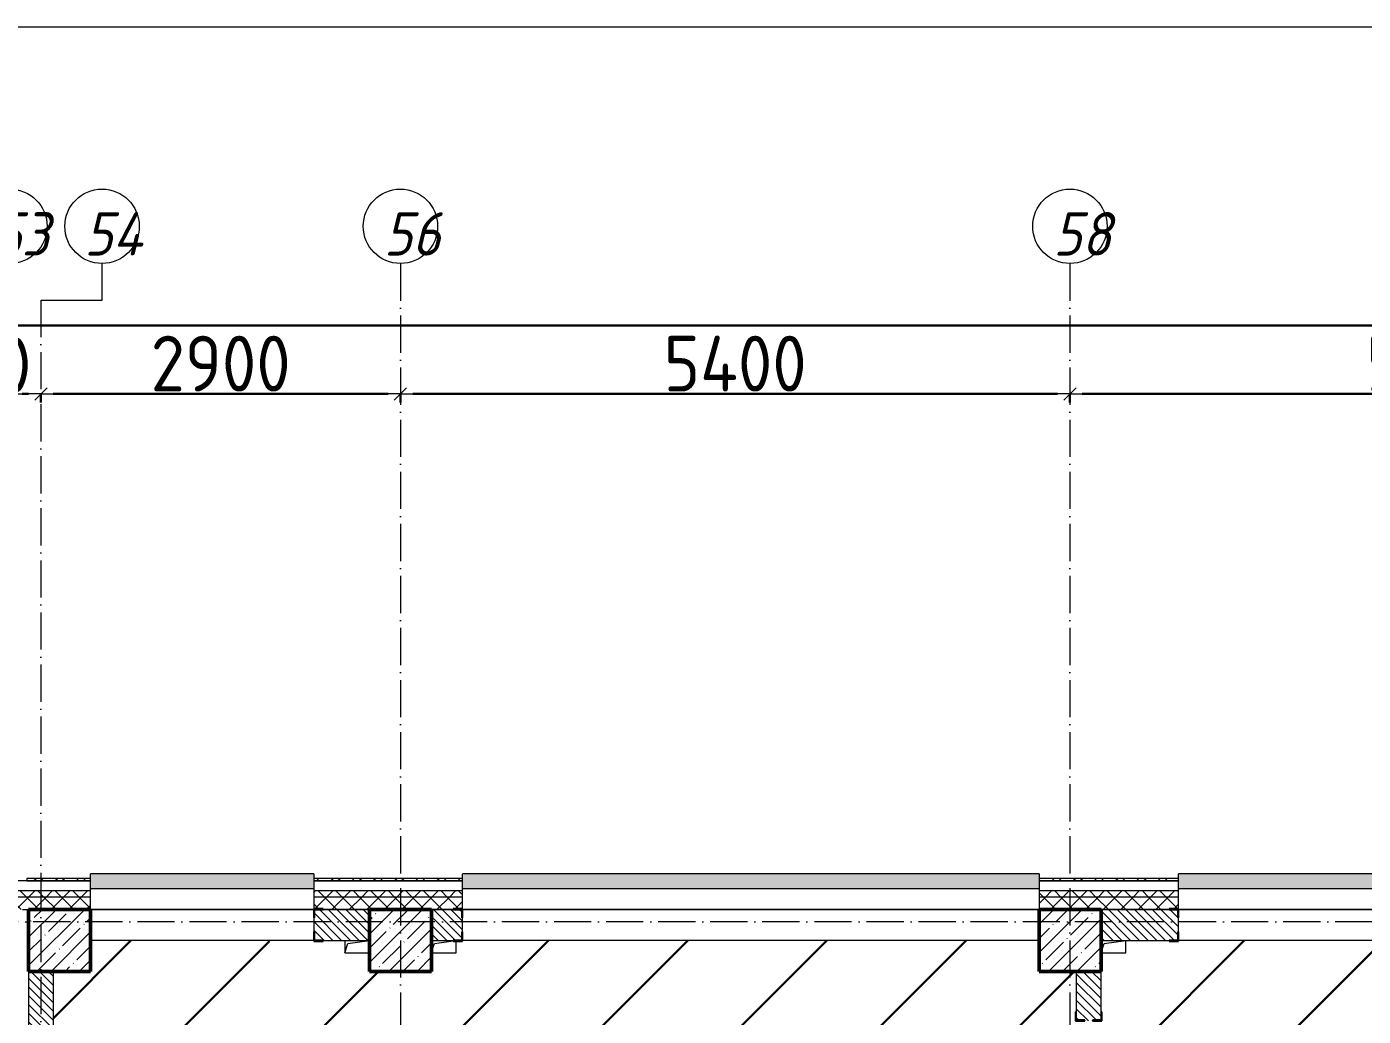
# Model space of a CAD drawing. Header units: millimetres. Extents: x -17017 to 628417, y -109036 to 199237.
# Drawn here: x 591303 to 602083, y 175603 to 183587 of the extents above; entities that cross this region are included whole.
import ezdxf

# ---------------------------------------------------------------- set-up
doc = ezdxf.new("R2010")
doc.units = ezdxf.units.MM
doc.linetypes.add('50_200_ШТРИХ_1Т_ш5_п1_п1_', pattern=[700, 500, -100, 0, -100])
for name, color, linetype, lineweight in [('3.1) ЖБ окна 1.2 м', 102, 'Continuous', 30), ('A-____-____-DIMS', 7, 'Continuous', 9), ('A-GENM-____-MCUT', 7, 'Continuous', 25), ('A-GENM-____-OTLN', 7, 'Continuous', 9), ('A-GENM-____-OTLN-1', 7, 'Continuous', 25), ('A-GLAZ-____-OTLN', 7, 'Continuous', 9), ('A-WALL-____-MCUT', 7, 'Continuous', 13), ('A-WALL-____-MCUT-1', 7, 'Continuous', 9), ('A-WALL-____-OTLN', 7, 'Continuous', 9), ('A-WALL-____-PATT-1', 7, 'Continuous', 9), ('A-WALL-FNSH-MCUT-1', 7, 'Continuous', 9), ('S-COLS-____-MCUT', 7, 'Continuous', 50), ('S-COLS-____-OTLN', 7, 'Continuous', 9), ('S-GRID-____-IDEN', 7, 'Continuous', 9), ('S-GRID-____-OTLN', 7, 'Continuous', 9), ('S-GRID-____-OTLN-1', 7, '50_200_ШТРИХ_1Т_ш5_п1_п1_', 9), ('стяжа', 7, 'Continuous', 30)]:
    doc.layers.add(name, color=color, linetype=linetype, lineweight=lineweight)
doc.layers.add('A-GLAZ-____-OTLN-1', color=7, linetype='Continuous', lineweight=9, true_color=0xc0c0c0)
doc.styles.add('ISOCPEUR_I_9', font='isocpeui.ttf', dxfattribs={"width": 0.9, "height": 250})
doc.styles.add('СПДС', font='isocpeur.ttf', dxfattribs={"width": 0.9})
doc.dimstyles.new('Размера А3', dxfattribs={"dimtxt": 200, "dimasz": 100, "dimexe": 70, "dimexo": 100, "dimgap": 20, "dimtad": 1, "dimdec": 0, "dimrnd": 10, "dimzin": 0, "dimdsep": 46, "dimtxsty": 'СПДС', "dimblk": 'ARROWHEAD_6', "dimcen": 1, "dimclrd": 256, "dimclre": 256, "dimclrt": 256, "dimazin": 0, "dimtfac": 1, "dimtdec": 0, "dimtmove": 2, "dimatfit": 3, "dimfxl": 1, "dimtolj": 1, "dimtzin": 0, "dimarcsym": 0})
pattern_1 = [(45, (516567.8, 90784.41), (-70.71068, 70.71068), []), (135, (516567.8, 90784.41), (-70.71068, -70.71068), [])]
pattern_2 = [(45, (473308.1, 27070.75), (-561.266, 561.266), [])]
pattern_3 = [(135, (516567.8, 90784.41), (-35.35534, -35.35534), [])]

# ---------------------------------------------------------------- blocks, each defined once
blk = doc.blocks.new('BSC_Колонна _Прямоугольная - 500х500-V40-АР1_План отверстий 2 этажа в осях 1-64_Ю-ЯЯ')
at = {"layer": 'S-COLS-____-OTLN'}
h = blk.add_hatch(dxfattribs=at)
h.set_pattern_fill('FP_50', color=256, style=0, pattern_type=2)
h.set_pattern_definition([(45, (-83150, -85431.04), (-114.04925, 114.04925), []), (45, (-83035.95, -85431.04), (-114.04925, 114.04925), [201.613, -40.323, 3.353, -36.97])])
h.paths.add_polyline_path([(-250, -250), (250, -250), (250, 250), (-250, 250)], flags=0)
at = {"layer": 'S-COLS-____-MCUT'}
for p, q in [((250, 250), (-250, 250)), ((-250, 250), (-250, -250)), ((250, -250), (250, 250)), ((-250, -250), (250, -250))]:
    blk.add_line(p, q, dxfattribs=at)
blk = doc.blocks.new('BSC_Колонна _Прямоугольная - 500х500-V42-АР1_План отверстий 2 этажа в осях 1-64_Ю-ЯЯ')
at = {"layer": 'S-COLS-____-OTLN'}
h = blk.add_hatch(dxfattribs=at)
h.set_pattern_fill('FP_52', color=256, style=0, pattern_type=2)
h.set_pattern_definition([(45, (-77750, -85431.04), (-114.04925, 114.04925), []), (45, (-77635.95, -85431.04), (-114.04925, 114.04925), [201.613, -40.323, 3.353, -36.97])])
h.paths.add_polyline_path([(-250, -250), (250, -250), (250, 250), (-250, 250)], flags=0)
at = {"layer": 'S-COLS-____-MCUT'}
for p, q in [((250, 250), (-250, 250)), ((-250, 250), (-250, -250)), ((250, -250), (250, 250)), ((-250, -250), (250, -250))]:
    blk.add_line(p, q, dxfattribs=at)
blk = doc.blocks.new('BSC_Колонна _Прямоугольная - 500х500-V92-АР1_План отверстий 2 этажа в осях 1-64_Ю-ЯЯ')
at = {"layer": 'S-COLS-____-OTLN'}
h = blk.add_hatch(dxfattribs=at)
h.set_pattern_fill('FP_105', color=256, style=0, pattern_type=2)
h.set_pattern_definition([(45, (-75000, -85431.04), (-114.04925, 114.04925), []), (45, (-74885.95, -85431.04), (-114.04925, 114.04925), [201.613, -40.323, 3.353, -36.97])])
h.paths.add_polyline_path([(-250, -250), (250, -250), (250, 250), (-250, 250)], flags=0)
at = {"layer": 'S-COLS-____-MCUT'}
for p, q in [((250, 250), (-250, 250)), ((-250, 250), (-250, -250)), ((250, -250), (250, 250)), ((-250, -250), (250, -250))]:
    blk.add_line(p, q, dxfattribs=at)
blk = doc.blocks.new('Фахверк_СКБ_Уголок - 250_2700-27497298-АР1_План отверстий 2 этажа в осях 1-64_Ю-ЯЯ')
at = {"layer": 'A-GENM-____-MCUT'}
for p, q in [((200, 181), (125, 181)), ((125, 181), (125, 106)), ((131, 106), (131, 175)), ((131, 175), (200, 175)), ((200, 175), (200, 181)), ((125, 106), (131, 106)), ((131, -6), (125, -6)), ((125, -6), (125, -81)), ((125, -81), (200, -81)), ((131, -75), (131, -6)), ((200, -75), (131, -75)), ((200, -81), (200, -75))]:
    blk.add_line(p, q, dxfattribs=at)
blk = doc.blocks.new('Фахверк_СКБ_Уголок - 200_3960-28268576-АР1_План отверстий 2 этажа в осях 1-64_Ю-ЯЯ')
at = {"layer": 'A-GENM-____-MCUT'}
for p, q in [((200, 156), (125, 156)), ((125, 156), (125, 81)), ((131, 81), (131, 150)), ((131, 150), (200, 150)), ((200, 150), (200, 156)), ((125, 81), (131, 81)), ((131, 19), (125, 19)), ((125, 19), (125, -56)), ((131, -50), (131, 19)), ((125, -56), (200, -56)), ((200, -50), (131, -50)), ((200, -56), (200, -50))]:
    blk.add_line(p, q, dxfattribs=at)
blk = doc.blocks.new('AR_Отверстие прямоугольное _в плите_ - AR_Отверстие прямоугольное _в плите_-30510712-АР1_План отверстий 2 этажа в осях 1-64_Ю-ЯЯ')
at = {"layer": 'A-GENM-____-OTLN'}
for p, q in [((-100, 50), (-100, -50)), ((-100, -50), (-75, 25)), ((-75, 25), (100, 50)), ((-100, -50), (100, -50))]:
    blk.add_line(p, q, dxfattribs=at)
blk = doc.blocks.new('AR_Отверстие прямоугольное _в плите_ - AR_Отверстие прямоугольное _в плите_-V164-АР1_План отверстий 2 этажа в осях 1-64_Ю-ЯЯ')
at = {"layer": 'A-GENM-____-OTLN'}
for p, q in [((-100, -50), (-75, 25)), ((-75, 25), (100, 50)), ((100, -50), (100, 50)), ((-100, -50), (100, -50))]:
    blk.add_line(p, q, dxfattribs=at)
blk = doc.blocks.new('AR_Отверстие прямоугольное _в плите_ - AR_Отверстие прямоугольное _в плите_-V170-АР1_План отверстий 2 этажа в осях 1-64_Ю-ЯЯ')
at = {"layer": 'A-GENM-____-OTLN'}
for p, q in [((-98, -43), (-75, 25)), ((-75, 25), (77, 47)), ((100, -50), (100, 44)), ((-98, -50), (100, -50))]:
    blk.add_line(p, q, dxfattribs=at)
blk = doc.blocks.new('Отлив_СКБ - Отлив витража_120_НВФ-31885689-АР1_План отверстий 2 этажа в осях 1-64_Ю-ЯЯ')
at = {"layer": 'A-GLAZ-____-OTLN-1'}
for points in [[(1800, 2), (1800, 120), (0, 120), (0, 2), (737, 2)], [(1800, 0), (1800, 2), (0, 2), (0, 0), (737, 0)]]:
    blk.add_hatch(color=256, dxfattribs=at).paths.add_polyline_path(points, flags=0)
at = {"layer": 'A-GLAZ-____-OTLN'}
for p, q in [((0, 83), (0, 120)), ((1800, 120), (0, 120)), ((1800, 120), (1800, 83)), ((0, 2), (1800, 2)), ((1800, 0), (0, 0))]:
    blk.add_line(p, q, dxfattribs=at)
blk = doc.blocks.new('Отлив_СКБ - Отлив витража_120_НВФ-31885286-АР1_План отверстий 2 этажа в осях 1-64_Ю-ЯЯ')
at = {"layer": 'A-GLAZ-____-OTLN-1'}
for points in [[(4650, 2), (4650, 120), (0, 120), (0, 2), (3040, 2)], [(4650, 0), (4650, 2), (0, 2), (0, 0), (3040, 0)]]:
    blk.add_hatch(color=256, dxfattribs=at).paths.add_polyline_path(points, flags=0)
at = {"layer": 'A-GLAZ-____-OTLN'}
for p, q in [((0, 83), (0, 120)), ((4650, 120), (0, 120)), ((4650, 120), (4650, 83)), ((0, 2), (4650, 2)), ((4650, 0), (0, 0))]:
    blk.add_line(p, q, dxfattribs=at)
blk = doc.blocks.new('Ось сетки - Круг_Ø6_00__ISO-2_5_0_9K_-25732049-АР1_План отверстий 2 этажа в осях 1-64_Ю-ЯЯ')
at = {"layer": 'S-GRID-____-IDEN'}
blk.add_circle((0, 0), 3, dxfattribs=at)
blk = doc.blocks.new('ARROWHEAD_6')
at = {"color": 0, "linetype": 'Continuous'}
for p, q in [((0, 0), (-1, 0)), ((-0.5, -0.5), (0.5, 0.5))]:
    blk.add_line(p, q, dxfattribs=at)
blk = doc.blocks.new('*D2786')
at = {"layer": 'A-____-____-DIMS', "lineweight": -2, "transparency": 16777216}
for p, q in [((59008, 548862), (59008, 548786)), ((59108, 548856), (59158, 548856)), ((59258, 548862), (59258, 548786))]:
    blk.add_line(p, q, dxfattribs=at)
at = {"layer": 'Defpoints', "color": 0, "transparency": 16777216}
for p in [(59008, 548962), (59258, 548962), (59258, 548856)]:
    blk.add_point(p, dxfattribs=at)
at = {"layer": 'A-____-____-DIMS', "lineweight": -2, "transparency": 16777216, "xscale": 100, "yscale": 100, "zscale": 100, "rotation": 180}
blk.add_blockref('ARROWHEAD_6', (59008, 548856), dxfattribs=at)
at = {"layer": 'A-____-____-DIMS', "lineweight": -2, "transparency": 16777216, "xscale": 100, "yscale": 100, "zscale": 100}
blk.add_blockref('ARROWHEAD_6', (59258, 548856), dxfattribs=at)
at = {"layer": 'A-____-____-DIMS', "transparency": 16777216, "insert": (58332, 549316), "char_height": 450, "width": 1.87, "attachment_point": 1, "line_spacing_factor": 1.149209, "style": 'СПДС'}
blk.add_mtext('\\A1;250', dxfattribs=at)
blk = doc.blocks.new('*D2787')
at = {"layer": 'A-____-____-DIMS', "lineweight": -2, "transparency": 16777216}
for p, q in [((59258, 548862), (59258, 548786)), ((59358, 548856), (62058, 548856)), ((62158, 548862), (62158, 548786))]:
    blk.add_line(p, q, dxfattribs=at)
at = {"layer": 'Defpoints', "color": 0, "transparency": 16777216}
for p in [(59258, 548962), (62158, 548962), (62158, 548856)]:
    blk.add_point(p, dxfattribs=at)
at = {"layer": 'A-____-____-DIMS', "lineweight": -2, "transparency": 16777216, "xscale": 100, "yscale": 100, "zscale": 100, "rotation": 180}
blk.add_blockref('ARROWHEAD_6', (59258, 548856), dxfattribs=at)
at = {"layer": 'A-____-____-DIMS', "lineweight": -2, "transparency": 16777216, "xscale": 100, "yscale": 100, "zscale": 100}
blk.add_blockref('ARROWHEAD_6', (62158, 548856), dxfattribs=at)
at = {"layer": 'A-____-____-DIMS', "transparency": 16777216, "insert": (60708, 549101), "char_height": 450, "width": 2.49, "attachment_point": 5, "style": 'СПДС'}
blk.add_mtext('\\A1;2900', dxfattribs=at)
blk = doc.blocks.new('*D2788')
at = {"layer": 'A-____-____-DIMS', "lineweight": -2, "transparency": 16777216}
for p, q in [((62158, 548862), (62158, 548786)), ((62258, 548856), (67458, 548856)), ((67558, 548862), (67558, 548786))]:
    blk.add_line(p, q, dxfattribs=at)
at = {"layer": 'Defpoints', "color": 0, "transparency": 16777216}
for p in [(62158, 548962), (67558, 548962), (67558, 548856)]:
    blk.add_point(p, dxfattribs=at)
at = {"layer": 'A-____-____-DIMS', "lineweight": -2, "transparency": 16777216, "xscale": 100, "yscale": 100, "zscale": 100, "rotation": 180}
blk.add_blockref('ARROWHEAD_6', (62158, 548856), dxfattribs=at)
at = {"layer": 'A-____-____-DIMS', "lineweight": -2, "transparency": 16777216, "xscale": 100, "yscale": 100, "zscale": 100}
blk.add_blockref('ARROWHEAD_6', (67558, 548856), dxfattribs=at)
at = {"layer": 'A-____-____-DIMS', "transparency": 16777216, "insert": (64858, 549101), "char_height": 450, "width": 2.56, "attachment_point": 5, "style": 'СПДС'}
blk.add_mtext('\\A1;5400', dxfattribs=at)
blk = doc.blocks.new('*D2789')
at = {"layer": 'A-____-____-DIMS', "lineweight": -2, "transparency": 16777216}
for p, q in [((67558, 548862), (67558, 548786)), ((67658, 548856), (73408, 548856)), ((73508, 548862), (73508, 548786))]:
    blk.add_line(p, q, dxfattribs=at)
at = {"layer": 'Defpoints', "color": 0, "transparency": 16777216}
for p in [(67558, 548962), (73508, 548962), (73508, 548856)]:
    blk.add_point(p, dxfattribs=at)
at = {"layer": 'A-____-____-DIMS', "lineweight": -2, "transparency": 16777216, "xscale": 100, "yscale": 100, "zscale": 100, "rotation": 180}
blk.add_blockref('ARROWHEAD_6', (67558, 548856), dxfattribs=at)
at = {"layer": 'A-____-____-DIMS', "lineweight": -2, "transparency": 16777216, "xscale": 100, "yscale": 100, "zscale": 100}
blk.add_blockref('ARROWHEAD_6', (73508, 548856), dxfattribs=at)
at = {"layer": 'A-____-____-DIMS', "transparency": 16777216, "insert": (70533, 549101), "char_height": 450, "width": 2.49, "attachment_point": 5, "style": 'СПДС'}
blk.add_mtext('\\A1;5950', dxfattribs=at)
blk = doc.blocks.new('*D2793')
at = {"layer": 'A-____-____-DIMS', "lineweight": -2, "transparency": 16777216}
for p, q in [((-17942, 549415), (-17942, 549339)), ((-17842, 549409), (32942, 549409)), ((85458, 549409), (34521, 549409)), ((85558, 549415), (85558, 549339))]:
    blk.add_line(p, q, dxfattribs=at)
at = {"layer": 'Defpoints', "color": 0, "transparency": 16777216}
for p in [(-17942, 549515), (85558, 549515), (85558, 549409)]:
    blk.add_point(p, dxfattribs=at)
at = {"layer": 'A-____-____-DIMS', "lineweight": -2, "transparency": 16777216, "xscale": 100, "yscale": 100, "zscale": 100, "rotation": 180}
blk.add_blockref('ARROWHEAD_6', (-17942, 549409), dxfattribs=at)
at = {"layer": 'A-____-____-DIMS', "lineweight": -2, "transparency": 16777216, "xscale": 100, "yscale": 100, "zscale": 100}
blk.add_blockref('ARROWHEAD_6', (85558, 549409), dxfattribs=at)
at = {"layer": 'A-____-____-DIMS', "transparency": 16777216, "insert": (32962, 549869), "char_height": 450, "width": 3.54, "attachment_point": 1, "line_spacing_factor": 1.149209, "style": 'СПДС'}
blk.add_mtext('\\A1;103500', dxfattribs=at)
blk = doc.blocks.new('2этаж')
at = {"layer": 'S-GRID-____-OTLN-1', "color": 251, "ltscale": 0.6, "true_color": 0x636466}
for p, q in [((62158.3, 549908.8), (62158.3, 498997)), ((67558.3, 549908.8), (67558.3, 498997)), ((59258.3, 549613.9), (59258.3, 499306.9)), ((88482.7, 544597), (-20260.4, 544597))]:
    blk.add_line(p, q, dxfattribs=at)
at = {"layer": 'S-GRID-____-IDEN', "xscale": 99.99999999999993, "yscale": 99.99999999999993, "zscale": 99.99999999999993, "rotation": 180}
for p in [(59008.3, 550208.8), (59751.2, 550208.8), (62158.3, 550208.8), (67558.3, 550208.8)]:
    blk.add_blockref('Ось сетки - Круг_Ø6_00__ISO-2_5_0_9K_-25732049-АР1_План отверстий 2 этажа в осях 1-64_Ю-ЯЯ', p, dxfattribs=at)
at = {"layer": 'S-GRID-____-IDEN', "char_height": 350, "attachment_point": 1, "style": 'ISOCPEUR_I_9'}
for s, insert, width in [('53', (58874, 550322.7), 404.05), ('54', (59607.8, 550322.7), 425.696), ('56', (62024, 550322.7), 404.05), ('58', (67424, 550322.7), 404.05)]:
    blk.add_mtext(s, dxfattribs=dict(at, insert=insert, width=width))
at = {"layer": 'A-____-____-DIMS'}
for base, p1, p2, picture, middle in [((85558.3, 549408.6), (-17941.7, 549514.7), (85558.3, 549514.7), '*D2793', (33731.2, 549568.6)), ((59258.3, 548856.4), (59008.3, 548962.5), (59258.3, 548962.5), '*D2786', (58716.7, 549016.3))]:
    dim = blk.add_linear_dim(base=base, p1=p1, p2=p2, dimstyle='Размера А3', override={"dimtxt": 450}, dxfattribs=at)
    dim.commit()
    dim.dimension.update_dxf_attribs({"geometry": picture, "text_midpoint": middle, "dimtype": 160})
for base, p1, p2, picture, middle in [((62158.3, 548856.4), (59258.3, 548962.5), (62158.3, 548962.5), '*D2787', (60708.3, 549101.4)), ((67558.3, 548856.4), (62158.3, 548962.5), (67558.3, 548962.5), '*D2788', (64858.3, 549101.4)), ((73508.3, 548856.4), (67558.3, 548962.5), (73508.3, 548962.5), '*D2789', (70533.3, 549101.4))]:
    dim = blk.add_linear_dim(base=base, p1=p1, p2=p2, dimstyle='Размера А3', override={"dimtxt": 450}, dxfattribs=at)
    dim.commit()
    dim.dimension.update_dxf_attribs({"geometry": picture, "text_midpoint": middle})

msp = doc.modelspace()

# ---------------------------------------------------------------- hatches: boundary and pattern name
at = {"layer": 'A-WALL-____-PATT-1'}
h = msp.add_hatch(dxfattribs=at)
h.set_pattern_fill('FP_3', color=256, style=0, pattern_type=2)
h.set_pattern_definition([(45, (516567.8, 90784.41), (-85.53659, 85.53659), []), (45, (516624.82, 90784.41), (-85.53659, 85.53659), [])])
h.paths.add_polyline_path([(603160, 176695), (603518, 176695), (603518, 176715), (602393, 176715), (602393, 176695)], flags=0)
h.paths.add_polyline_path([(605578, 176695), (605578, 176715), (605318, 176715), (605318, 176695)], flags=0)
h.paths.add_polyline_path([(600593, 176695), (600593, 176715), (599468, 176715), (599468, 176695), (600509, 176695)], flags=0)
h.paths.add_polyline_path([(594818, 176695), (594818, 176715), (593618, 176715), (593618, 176695), (594323, 176695)], flags=0)
h.paths.add_polyline_path([(591303, 176695), (591818, 176695), (591818, 176715), (591303, 176715)], flags=0)
h = msp.add_hatch(dxfattribs=at)
h.set_pattern_fill('FP_1', color=256, style=0, pattern_type=2)
h.set_pattern_definition(pattern_1)
h.paths.add_polyline_path([(617918, 176565), (617968, 176565), (617968, 176615), (611068, 176615), (611068, 176565), (615533, 176565)], flags=0)
h.paths.add_polyline_path([(605811, 176565), (606518, 176565), (606518, 176615), (605318, 176615), (605318, 176565)], flags=0)
h.paths.add_polyline_path([(608318, 176565), (610068, 176565), (610068, 176615), (608318, 176615)], flags=0)
h.paths.add_polyline_path([(603518, 176565), (603518, 176615), (602393, 176615), (602393, 176565), (603160, 176565)], flags=0)
h.paths.add_polyline_path([(600593, 176565), (600593, 176615), (599468, 176615), (599468, 176565), (600509, 176565)], flags=0)
h.paths.add_polyline_path([(593618, 176565), (594818, 176565), (594818, 176615), (593618, 176615)], flags=0)
h.paths.add_polyline_path([(591818, 176565), (591818, 176615), (588268, 176615), (588268, 176565), (590788, 176565)], flags=0)
h.paths.add_polyline_path([(586468, 176565), (586468, 176615), (585268, 176615), (585268, 176565)], flags=0)
h.paths.add_polyline_path([(583468, 176565), (583468, 176615), (582268, 176615), (582268, 176565)], flags=0)
h.paths.add_polyline_path([(580468, 176565), (580468, 176615), (579218, 176615), (579218, 176565), (580183, 176565)], flags=0)
h.paths.add_polyline_path([(576648, 176565), (577418, 176565), (577418, 176615), (576218, 176615), (576218, 176565)], flags=0)
h.paths.add_polyline_path([(574418, 176565), (574418, 176615), (573218, 176615), (573218, 176565), (573996, 176565)], flags=0)
h.paths.add_polyline_path([(571418, 176565), (571418, 176615), (570218, 176615), (570218, 176565)], flags=0)
h.paths.add_polyline_path([(567810, 176565), (568418, 176565), (568418, 176615), (566768, 176615), (566768, 176565), (566926, 176565)], flags=0)
h = msp.add_hatch(dxfattribs=at)
h.set_pattern_fill('FP_1', color=256, style=0, pattern_type=2)
h.set_pattern_definition(pattern_1)
h.paths.add_polyline_path([(617818, 176465), (617918, 176465), (617918, 176565), (611068, 176565), (611068, 176465), (615533, 176465)], flags=0)
h.paths.add_polyline_path([(609568, 176465), (610068, 176465), (610068, 176565), (608318, 176565), (608318, 176471), (608393, 176471), (608393, 176465), (608463, 176465)], flags=0)
h.paths.add_polyline_path([(605811, 176465), (606443, 176465), (606443, 176471), (606518, 176471), (606518, 176565), (605318, 176565), (605318, 176465)], flags=0)
h.paths.add_polyline_path([(603160, 176465), (603443, 176465), (603443, 176471), (603518, 176471), (603518, 176565), (602393, 176565), (602393, 176471), (602468, 176471), (602468, 176465)], flags=0)
h.paths.add_polyline_path([(600509, 176465), (600518, 176465), (600518, 176471), (600593, 176471), (600593, 176565), (599468, 176565), (599468, 176465), (599968, 176465)], flags=0)
h.paths.add_polyline_path([(594068, 176465), (594743, 176465), (594743, 176471), (594818, 176471), (594818, 176565), (593618, 176565), (593618, 176471), (593693, 176471), (593693, 176465)], flags=0)
h.paths.add_polyline_path([(591818, 176465), (591818, 176565), (588268, 176565), (588268, 176471), (588343, 176471), (588343, 176465), (591318, 176465)], flags=0)
h.paths.add_polyline_path([(585268, 176465), (586393, 176465), (586393, 176471), (586468, 176471), (586468, 176565), (585268, 176565)], flags=0)
h.paths.add_polyline_path([(582343, 176465), (583393, 176465), (583393, 176471), (583468, 176471), (583468, 176565), (582268, 176565), (582268, 176471), (582343, 176471)], flags=0)
h.paths.add_polyline_path([(580393, 176465), (580393, 176471), (580468, 176471), (580468, 176565), (579218, 176565), (579218, 176471), (579293, 176471), (579293, 176465), (580183, 176465)], flags=0)
h.paths.add_polyline_path([(577343, 176465), (577343, 176471), (577418, 176471), (577418, 176565), (576218, 176565), (576218, 176471), (576293, 176471), (576293, 176465), (576648, 176465)], flags=0)
h.paths.add_polyline_path([(574343, 176465), (574343, 176471), (574418, 176471), (574418, 176565), (573218, 176565), (573218, 176471), (573293, 176471), (573293, 176465), (573996, 176465)], flags=0)
h.paths.add_polyline_path([(570293, 176465), (571343, 176465), (571343, 176471), (571418, 176471), (571418, 176565), (570218, 176565), (570218, 176471), (570293, 176471)], flags=0)
h.paths.add_polyline_path([(568343, 176465), (568343, 176471), (568418, 176471), (568418, 176565), (566768, 176565), (566768, 176465), (567810, 176465)], flags=0)
h = msp.add_hatch(dxfattribs=at)
h.set_pattern_fill('FP_6', color=256, style=0, pattern_type=2)
h.set_pattern_definition(pattern_3)
h.paths.add_polyline_path([(593693, 176215), (594068, 176215), (594068, 176465), (593624, 176465), (593624, 176396), (593618, 176396), (593618, 176284), (593624, 176284), (593624, 176215)], flags=0)
h = msp.add_hatch(dxfattribs=at)
h.set_pattern_fill('FP_6', color=256, style=0, pattern_type=2)
h.set_pattern_definition(pattern_3)
h.paths.add_polyline_path([(594568, 176215), (594812, 176215), (594812, 176284), (594818, 176284), (594818, 176396), (594812, 176396), (594812, 176465), (594568, 176465), (594568, 176284)], flags=0)
h = msp.add_hatch(dxfattribs=at)
h.set_pattern_fill('FP_6', color=256, style=0, pattern_type=2)
h.set_pattern_definition(pattern_3)
h.paths.add_polyline_path([(603443, 176215), (603512, 176215), (603512, 176284), (603518, 176284), (603518, 176396), (603512, 176396), (603512, 176465), (602399, 176465), (602399, 176396), (602393, 176396), (602393, 176284), (602399, 176284), (602399, 176215), (603160, 176215)], flags=0)
h.paths.add_polyline_path([(600518, 176215), (600587, 176215), (600587, 176284), (600593, 176284), (600593, 176396), (600587, 176396), (600587, 176465), (599968, 176465), (599968, 176215), (600509, 176215)], flags=0)
h = msp.add_hatch(dxfattribs=at)
h.set_pattern_fill('FP_6', color=256, style=0, pattern_type=2)
h.set_pattern_definition(pattern_3)
h.paths.add_polyline_path([(591518, 172965), (591518, 175965), (591318, 175965), (591318, 172965)], flags=0)
h = msp.add_hatch(dxfattribs=at)
h.set_pattern_fill('FP_6', color=256, style=0, pattern_type=2)
h.set_pattern_definition(pattern_3)
h.paths.add_polyline_path([(599768, 172965), (599968, 172965), (599968, 173859), (599899, 173859), (599899, 173865), (599837, 173865), (599837, 173859), (599768, 173859), (599768, 173659)], flags=0)
h.paths.add_polyline_path([(599837, 175565), (599899, 175565), (599899, 175571), (599968, 175571), (599968, 175965), (599768, 175965), (599768, 175571), (599837, 175571)], flags=0)
at = {"layer": 'стяжа'}
h = msp.add_hatch(dxfattribs=at)
h.set_pattern_fill('ANSI31', color=5, scale=250)
h.set_pattern_definition(pattern_2)
h.paths.add_polyline_path([(599368, 168465), (599368, 168965), (599368, 170465), (599868, 170465), (599868, 172465), (599368, 172465), (599368, 172965), (599768, 172965), (599768, 173790), (599762, 173790), (599762, 173865), (599762, 173871), (599762, 173940), (599768, 175565), (599762, 175565), (599762, 175640), (599768, 175965), (599468, 175965), (599468, 176215), (594818, 176215), (594818, 176209), (594766, 176209), (594766, 176115), (594568, 176115), (594568, 175965), (594068, 175965), (594068, 176115), (593868, 176115), (593868, 176215), (593693, 176215), (593693, 176209), (593618, 176209), (591818, 176215), (591818, 175965), (591518, 175965), (591518, 174665), (592318, 174665), (592318, 174565), (592318, 174515), (592318, 173165), (592318, 173115), (592318, 173015), (592018, 173015), (592018, 171165), (591518, 171165), (591518, 166615), (591818, 166615), (592268, 166615), (592268, 164715), (591518, 164715), (591518, 161165), (591818, 161165), (591818, 160665), (591518, 160665), (591518, 158465), (591818, 158465), (591818, 158165), (594068, 158165), (594068, 159565), (594068, 160065), (594068, 160665), (594068, 161165), (594068, 161665), (594068, 163215), (597468, 163215), (597518, 163215), (598148, 163215), (599498, 163215), (599968, 163215), (599968, 165765), (599368, 165765), (599368, 166115), (599368, 166615)])
h.paths.add_polyline_path([(594768, 167415), (594768, 166615), (594768, 166115), (594068, 166115), (594068, 166615), (594068, 167415)], flags=16)
h.paths.add_polyline_path([(594768, 168465), (594068, 168465), (594068, 168965), (594068, 169365), (594768, 169365), (594768, 168965)], flags=16)
h.paths.add_polyline_path([(594668, 167315), (594668, 166615), (594168, 166615), (594168, 167315), (594669, 167315)], flags=0)
h.paths.add_polyline_path([(594168, 168965), (594168, 169265), (594670, 169265), (594668, 169265), (594668, 168965)], flags=0)
h.paths.add_polyline_path([(594768, 172465), (594068, 172465), (594068, 172965), (594768, 172965)], flags=16)
h = msp.add_hatch(dxfattribs=at)
h.set_pattern_fill('ANSI31', color=5, scale=250)
h.set_pattern_definition(pattern_2)
h.paths.add_polyline_path([(607948, 165935), (610248, 165935), (610248, 169865), (609818, 169865), (609818, 170365), (610248, 170365), (610248, 171615), (609818, 171615), (609818, 172315), (609818, 172815), (609018, 172815), (609018, 174009), (608949, 174009), (608949, 174015), (608818, 174015), (608818, 175615), (608812, 175615), (608812, 175690), (608818, 176215), (608393, 176215), (608393, 176209), (608318, 176209), (608318, 176215), (606518, 176215), (606518, 176209), (606443, 176209), (605818, 176215), (605818, 175965), (605318, 175965), (605318, 176215), (603518, 176215), (603518, 176209), (603443, 176209), (603068, 176212), (603068, 176115), (602868, 176115), (602868, 176215), (602468, 176215), (602468, 176209), (602393, 176209), (600593, 176215), (600593, 176209), (600518, 176209), (600168, 176213), (600168, 176115), (599968, 176115), (599968, 175965), (599968, 175640), (599974, 175640), (599974, 175565), (599968, 173940), (599974, 173940), (599974, 173871), (599974, 173865), (599974, 173790), (599970, 173215), (600368, 173215), (600368, 171815), (600368, 168865), (600368, 167465), (600368, 164515), (600368, 163115), (599498, 163115), (598148, 163115), (597518, 163115), (597468, 163115), (595018, 163115), (595018, 160665), (594768, 160665), (594768, 157865), (594768, 157365), (594068, 157365), (594068, 157865), (594068, 157965), (591818, 157965), (591578, 157965), (591578, 157425), (591578, 157365), (591518, 157365), (591518, 155685), (591518, 155435), (591518, 155280), (591578, 155280), (591578, 155065), (594968, 155065), (596468, 155065), (596468, 155071), (596543, 155071), (597068, 155065), (598168, 155065), (601418, 155065), (601418, 155071), (601493, 155071), (605818, 155065), (605818, 154165), (605818, 153665), (605818, 150665), (605818, 150165), (605818, 148140), (605824, 148140), (605824, 148065), (605778, 148065), (605778, 148060), (605612, 148060), (605612, 148140), (605618, 150165), (605118, 150165), (605118, 150565), (603964, 150565), (603918, 150565), (602918, 150565), (602872, 150565), (602718, 150565), (602718, 148215), (602718, 148165), (602718, 146165), (602843, 146165), (602843, 146171), (602918, 146171), (602924, 146171), (602993, 146171), (603228, 146165), (603678, 146165), (604068, 146165), (604118, 146165), (604233, 146165), (604433, 146165), (605318, 146165), (605318, 146465), (605818, 146465), (605818, 146859), (605749, 146859), (605687, 146865), (605749, 146865), (605824, 146865), (605824, 146790), (605818, 146465), (605818, 146165), (609818, 146165), (609818, 146465), (610248, 146465), (610248, 151915), (609818, 151915), (609818, 152415), (610248, 152415), (610248, 154915), (609818, 154915), (609818, 155345), (607948, 155345)])
h.paths.add_polyline_path([(600368, 161165), (600368, 160665), (600068, 160665), (599368, 160665), (599368, 161165), (600068, 161165)], flags=16)
h.paths.add_polyline_path([(600355, 161153), (600355, 160678), (600068, 160678), (600068, 161153)], flags=0)
h.paths.add_polyline_path([(605118, 161365), (605268, 161365), (605668, 161365), (605818, 161365), (605818, 161165), (605818, 160665), (605118, 160665), (605118, 161165)], flags=16)
h.paths.add_polyline_path([(605130, 161353), (605268, 161353), (605268, 161290), (605668, 161290), (605668, 161353), (605805, 161353), (605805, 161165), (605130, 161165)], flags=0)
h.paths.add_polyline_path([(605118, 164865), (605118, 164965), (605118, 165115), (605118, 166115), (605118, 166615), (605818, 166615), (605818, 166115), (605818, 165115), (605818, 164965), (605818, 164865)], flags=16)
h.paths.add_polyline_path([(605118, 164965), (605118, 165115), (605218, 165115), (605218, 165265), (605718, 165265), (605718, 165115), (605818, 165115), (605818, 164965), (605718, 164965), (605218, 164965)], flags=16)
h.paths.add_polyline_path([(605118, 164965), (605168, 165040), (605118, 165115), (605218, 165115), (605218, 164965)], flags=0)
h.paths.add_polyline_path([(605318, 166015), (605218, 165365), (605218, 165365), (605718, 165365), (605718, 166115)], flags=0)
h.paths.add_polyline_path([(605718, 164965), (605718, 165115), (605818, 165115), (605768, 165040), (605818, 164965)], flags=0)
h.paths.add_polyline_path([(605018, 158365), (605818, 158365), (605818, 157865), (605818, 157365), (605118, 157365), (605018, 157365)], flags=16)
h.paths.add_polyline_path([(605118, 158265), (605718, 158265), (605718, 157865), (605118, 157865)], flags=0)
h.paths.add_polyline_path([(600068, 157865), (600068, 157365), (600068, 157165), (600068, 156065), (600068, 155965), (599268, 155965), (599268, 157865), (599368, 157865)], flags=16)
h.paths.add_polyline_path([(599368, 157365), (599968, 157365), (599968, 157165), (600068, 157165), (600068, 156065), (599968, 156065), (599368, 156065)], flags=0)
h.paths.add_polyline_path([(600068, 157165), (600018, 156615), (600068, 156065), (599968, 156065), (599968, 157165)], flags=0)
h.paths.add_polyline_path([(605118, 168465), (605118, 168965), (605818, 168965), (605818, 168465)], flags=16)
h.paths.add_polyline_path([(605118, 172465), (605118, 172965), (605118, 173365), (605818, 173365), (605818, 172965), (605818, 172465)], flags=16)
h.paths.add_polyline_path([(605218, 172965), (605218, 173265), (605718, 173265), (605718, 172965)], flags=0)
h.paths.add_polyline_path([(608818, 171715), (608818, 173015), (608818, 173940), (608812, 173940), (608812, 174009), (608818, 174009), (608818, 173940), (608818, 173015), (608918, 173015), (608918, 171715)], flags=16)
h.paths.add_polyline_path([(608818, 171715), (608818, 173015), (608918, 173015), (608918, 171715)], flags=16)
h.paths.add_polyline_path([(605687, 146859), (605778, 146870), (605658, 146870), (605658, 146859)], flags=17)
h.paths.add_polyline_path([(605618, 146859), (605612, 146865), (605612, 146790), (605618, 146790)], flags=17)

# ---------------------------------------------------------------- linework, layer by layer
at = {"color": 1, "lineweight": 0}
msp.add_lwpolyline([(509005, 183587), (622241, 183587), (622241, 84759), (509005, 84759)], close=True, dxfattribs=at)
at = {"layer": 'A-WALL-____-MCUT'}
for p, q in [((591818, 176695), (588268, 176695)), ((591303, 176695), (591818, 176695)), ((591818, 176465), (591818, 176695)), ((593618, 176695), (593618, 176471)), ((594818, 176695), (593618, 176695)), ((593618, 176695), (594818, 176695)), ((594818, 176471), (594818, 176695)), ((599468, 176695), (599468, 176465)), ((600593, 176695), (599468, 176695)), ((599468, 176695), (600593, 176695)), ((600593, 176471), (600593, 176695)), ((591268, 176465), (591318, 176465)), ((593618, 176396), (593618, 176284)), ((594818, 176284), (594818, 176396)), ((600593, 176284), (600593, 176396)), ((593693, 176215), (594068, 176215)), ((594568, 176215), (594743, 176215)), ((599968, 176215), (600518, 176215)), ((591318, 175965), (591318, 172965)), ((591518, 172965), (591518, 175965)), ((599768, 175965), (599768, 175640)), ((599968, 175640), (599968, 175965))]:
    msp.add_line(p, q, dxfattribs=at)
at = {"layer": 'A-WALL-____-MCUT-1'}
for p, q in [((591818, 176615), (588268, 176615)), ((594818, 176615), (593618, 176615)), ((600593, 176615), (599468, 176615)), ((591818, 176565), (588268, 176565)), ((594818, 176565), (593618, 176565)), ((600593, 176565), (599468, 176565)), ((593693, 176465), (594068, 176465)), ((594068, 176465), (593693, 176465)), ((594568, 176465), (594743, 176465)), ((594743, 176465), (594568, 176465)), ((599968, 176465), (600518, 176465)), ((600518, 176465), (599968, 176465))]:
    msp.add_line(p, q, dxfattribs=at)
at = {"layer": 'A-WALL-____-OTLN'}
for p, q in [((593618, 176465), (591818, 176465)), ((591818, 176465), (593618, 176465)), ((599468, 176465), (594818, 176465)), ((594818, 176465), (599468, 176465)), ((602393, 176465), (600593, 176465)), ((600593, 176465), (602393, 176465)), ((593618, 176215), (591818, 176215)), ((599468, 176215), (594818, 176215)), ((602393, 176215), (600593, 176215))]:
    msp.add_line(p, q, dxfattribs=at)
at = {"layer": 'A-WALL-FNSH-MCUT-1'}
for p, q in [((591818, 176715), (591303, 176715)), ((591303, 176715), (591303, 176695)), ((591818, 176695), (591818, 176715)), ((594818, 176715), (593618, 176715)), ((593618, 176715), (593618, 176695)), ((594818, 176695), (594818, 176715)), ((600593, 176715), (599468, 176715)), ((599468, 176715), (599468, 176695)), ((600593, 176695), (600593, 176715))]:
    msp.add_line(p, q, dxfattribs=at)
at = {"layer": 'S-GRID-____-OTLN'}
for p, q in [((591911, 181382), (591911, 181677)), ((591418, 181382), (591911, 181382))]:
    msp.add_line(p, q, dxfattribs=at)

# ---------------------------------------------------------------- block references
at = {"layer": '3.1) ЖБ окна 1.2 м'}
msp.add_blockref('2этаж', (532159, -368232), dxfattribs=at)
at = {"layer": 'A-GENM-____-OTLN'}
for name, p in [('AR_Отверстие прямоугольное _в плите_ - AR_Отверстие прямоугольное _в плите_-30510712-АР1_План отверстий 2 этажа в осях 1-64_Ю-ЯЯ', (593968, 176165)), ('AR_Отверстие прямоугольное _в плите_ - AR_Отверстие прямоугольное _в плите_-V170-АР1_План отверстий 2 этажа в осях 1-64_Ю-ЯЯ', (594666, 176165)), ('AR_Отверстие прямоугольное _в плите_ - AR_Отверстие прямоугольное _в плите_-V164-АР1_План отверстий 2 этажа в осях 1-64_Ю-ЯЯ', (600068, 176165))]:
    msp.add_blockref(name, p, dxfattribs=at)
at = {"layer": 'A-GENM-____-OTLN-1'}
msp.add_blockref('Фахверк_СКБ_Уголок - 250_2700-27497298-АР1_План отверстий 2 этажа в осях 1-64_Ю-ЯЯ', (593493, 176290), dxfattribs=at)
for name, p, rotation in [('Фахверк_СКБ_Уголок - 250_2700-27497298-АР1_План отверстий 2 этажа в осях 1-64_Ю-ЯЯ', (594943, 176390), 180), ('Фахверк_СКБ_Уголок - 250_2700-27497298-АР1_План отверстий 2 этажа в осях 1-64_Ю-ЯЯ', (600718, 176390), 180), ('Фахверк_СКБ_Уголок - 200_3960-28268576-АР1_План отверстий 2 этажа в осях 1-64_Ю-ЯЯ', (599918, 175440), 89.99999999999993)]:
    msp.add_blockref(name, p, dxfattribs=dict(at, rotation=rotation))
at = {"layer": 'A-GLAZ-____-OTLN'}
for name, p in [('Отлив_СКБ - Отлив витража_120_НВФ-31885689-АР1_План отверстий 2 этажа в осях 1-64_Ю-ЯЯ', (591818, 176632)), ('Отлив_СКБ - Отлив витража_120_НВФ-31885286-АР1_План отверстий 2 этажа в осях 1-64_Ю-ЯЯ', (594818, 176632)), ('Отлив_СКБ - Отлив витража_120_НВФ-31885689-АР1_План отверстий 2 этажа в осях 1-64_Ю-ЯЯ', (600593, 176632))]:
    msp.add_blockref(name, p, dxfattribs=at)
at = {"layer": 'S-COLS-____-OTLN'}
for name, p in [('BSC_Колонна _Прямоугольная - 500х500-V92-АР1_План отверстий 2 этажа в осях 1-64_Ю-ЯЯ', (591568, 176215)), ('BSC_Колонна _Прямоугольная - 500х500-V42-АР1_План отверстий 2 этажа в осях 1-64_Ю-ЯЯ', (594318, 176215)), ('BSC_Колонна _Прямоугольная - 500х500-V40-АР1_План отверстий 2 этажа в осях 1-64_Ю-ЯЯ', (599718, 176215))]:
    msp.add_blockref(name, p, dxfattribs=at)

doc.saveas('drawing.dxf')
